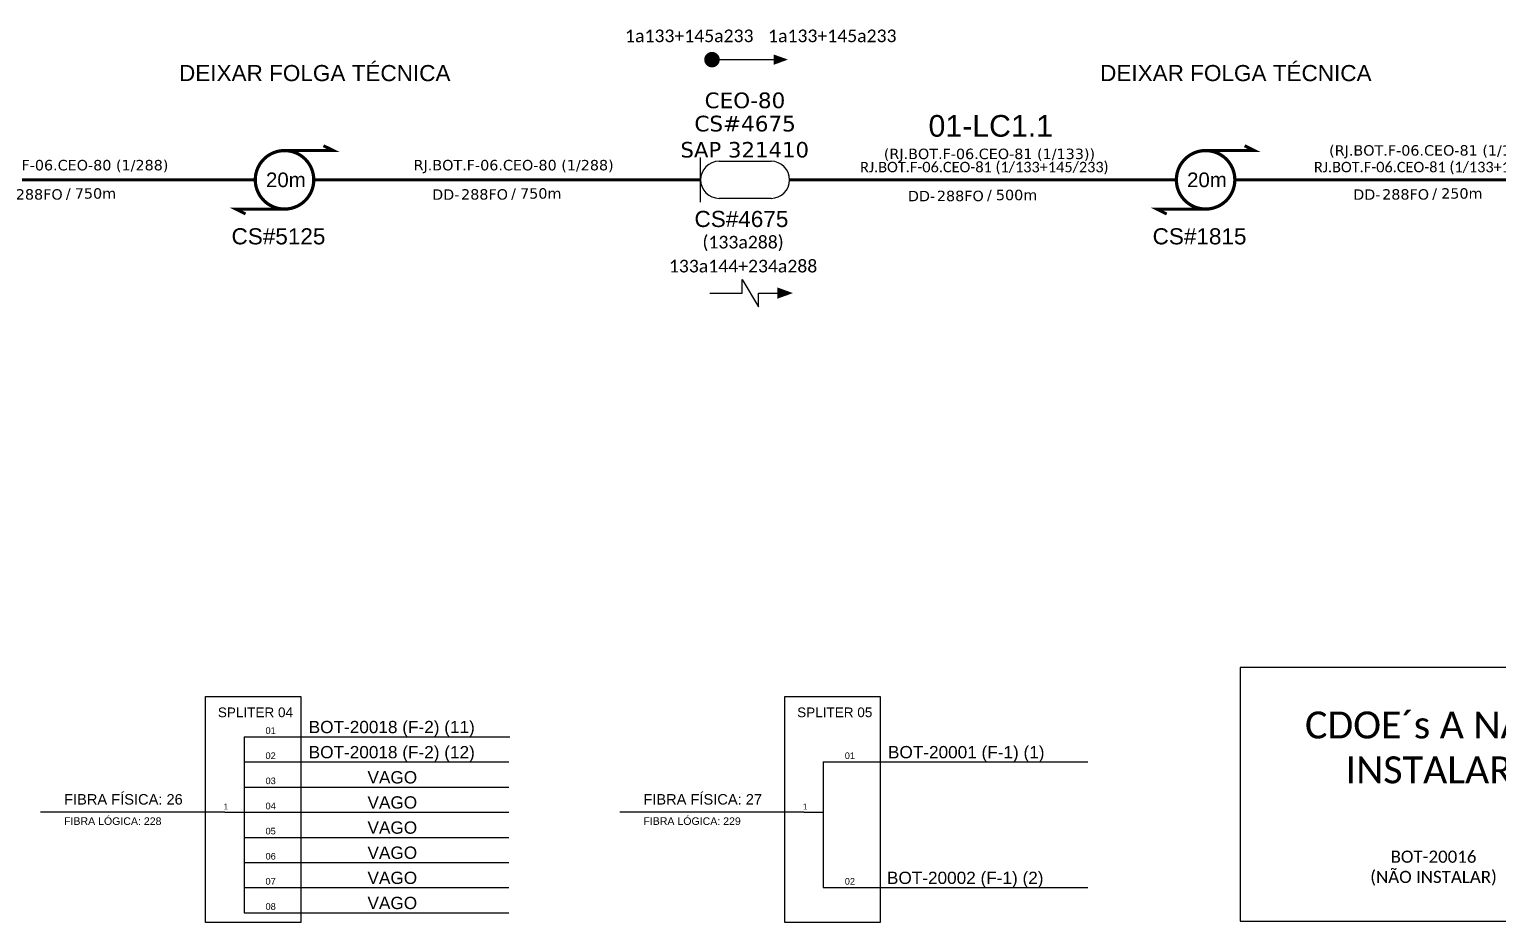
# Model space of a CAD drawing. Header units: millimetres. Extents: x 253 to 367, y 402 to 463.
# Drawn here: x 289.76 to 324.33, y 432.16 to 453.17 of the extents above; entities that cross this region are included whole.
import ezdxf
from ezdxf.enums import TextEntityAlignment as Align

# ---------------------------------------------------------------- set-up
doc = ezdxf.new("R2010")
doc.units = ezdxf.units.MM
doc.header["$LTSCALE"] = 0.03
doc.linetypes.add('ARILSUPP', pattern=[2.98, 1.42, -0.71, 0.14, -0.71])
for name, color, linetype in [('20.4-CEOS', 1, 'Continuous'), ('20.5-CABO AÉREO', 1, 'Continuous'), ('CEO', 1, 'Continuous'), ('LC1', 3, 'Continuous'), ('SETA', 7, 'Continuous'), ('texto', 255, 'Continuous'), ('UNIFILAR', 7, 'Continuous')]:
    doc.layers.add(name, color=color, linetype=linetype)
doc.layers.add('40.1-ETIQUETAS', color=1, linetype='Continuous', lineweight=20)
doc.styles.add('ARIAL', font='arial.ttf')
doc.styles.add('siredit', font='verdana.ttf')
doc.styles.get("Standard").update_dxf_attribs({"font": 'arial.ttf'})

# ---------------------------------------------------------------- blocks, each defined once
blk = doc.blocks.new('ETIQUETA_RS5F')
at = {"layer": '40.1-ETIQUETAS', "color": 0, "style": 'siredit'}
blk.add_text('/', height=1.5, dxfattribs=at).set_placement((1.55, -1.95), align=Align.MIDDLE_RIGHT)
for tag, p in [('ETIQUETA_R_PRIMARIA', (1.18, 4.1)), ('ETIQUETA_R_SECUNDARIA', (1.18, 2.1)), ('F_ATIVAS/F_MORTAS', (1.11, -4.24))]:
    blk.add_attdef(tag, text='', height=1.5, dxfattribs=at).set_placement(p, align=Align.MIDDLE_CENTER)
for tag, p in [('TIPO_CABO', (-6.62, -2.12)), ('CAP_CABO', (0.37, -2.09))]:
    blk.add_attdef(tag, text='', height=1.5, dxfattribs=at).set_placement(p, align=Align.MIDDLE_RIGHT)
blk.add_attdef('METROS', text='', height=1.5, dxfattribs=at).set_placement((2.11, -1.95), align=Align.MIDDLE_LEFT)
for tag, p in [('FUSÃO_1', (0.82, -8.39)), ('FUSÃO_2', (0.82, -10.6)), ('FUSÃO_3', (0.82, -12.93)), ('FUSÃO_4', (0.82, -15.14)), ('FUSÃO_5', (0.82, -17.16))]:
    blk.add_attdef(tag, text='', height=1.5, dxfattribs=at).set_placement(p, align=Align.CENTER)

msp = doc.modelspace()

# ---------------------------------------------------------------- linework, layer by layer
at = {"color": 7, "const_width": 0.182}
msp.add_lwpolyline([(305.731, 452.456, 1), (305.913, 452.457, 1)], format="xyb", close=True, dxfattribs=at)
at = {"color": 7}
for points in [[(305.822, 452.457), (307.275, 452.457)], [(306.53, 446.963), (306.53, 447.285), (306.915, 446.642), (306.915, 446.963)]]:
    msp.add_lwpolyline(points, dxfattribs=at)
at = {"color": 5, "const_width": 0.0764}
for points in [[(295.766, 450.318, 1.000012), (295.766, 448.942, 0.999978)], [(317.434, 450.318, 1.000012), (317.434, 448.942, 0.999978)]]:
    msp.add_lwpolyline(points, format="xyb", close=True, dxfattribs=at)
at = {"color": 5, "const_width": 0.0717}
for points in [[(295.766, 450.318), (296.913, 450.318), (296.683, 450.432)], [(317.434, 450.318), (318.581, 450.318), (318.351, 450.432)], [(295.766, 448.942), (294.62, 448.942), (294.849, 448.827)], [(317.434, 448.942), (316.287, 448.942), (316.517, 448.827)]]:
    msp.add_lwpolyline(points, dxfattribs=at)
at = {"color": 1}
msp.add_lwpolyline([(327.37, 438.158), (318.246, 438.158), (318.246, 432.197), (327.37, 432.197)], close=True, dxfattribs=at)
at = {"color": 7}
for points in [[(293.91, 437.482), (296.148, 437.482), (296.148, 432.161), (293.91, 432.161)], [(307.537, 437.482), (309.775, 437.482), (309.775, 432.161), (307.537, 432.161)]]:
    msp.add_lwpolyline(points, close=True, dxfattribs=at)
at = {"layer": '20.4-CEOS', "color": 5}
for p, q in [((305.989, 450.065), (307.211, 450.065)), ((307.211, 449.194), (305.989, 449.194))]:
    msp.add_line(p, q, dxfattribs=at)
msp.add_lwpolyline([(305.554, 449.105), (305.554, 450.155)], dxfattribs=at)
for centre, start, end in [((305.989, 449.63), 90, 270), ((307.211, 449.63), 270, 90)]:
    msp.add_arc(centre, 0.436, start, end, dxfattribs=at)
at = {"layer": '20.5-CABO AÉREO', "color": 5, "ltscale": 8, "const_width": 0.0728}
for points in [[(285.979, 449.63), (295.078, 449.63)], [(296.454, 449.63), (305.554, 449.63)], [(307.647, 449.63), (316.746, 449.63)], [(318.122, 449.63), (327.222, 449.63)]]:
    msp.add_lwpolyline(points, dxfattribs=at)
at = {"layer": 'SETA', "color": 7}
for points in [[(305.775, 446.963), (306.53, 446.963)], [(306.915, 446.963), (307.496, 446.963)]]:
    msp.add_lwpolyline(points, dxfattribs=at)
for points in [[(307.274, 452.578), (307.608, 452.458), (307.275, 452.335)], [(307.358, 447.1), (307.725, 446.966), (307.358, 446.833)]]:
    msp.add_solid(points, dxfattribs=at)
at = {"layer": 'UNIFILAR', "linetype": 'Continuous'}
for points in [[(294.813, 436.53), (294.813, 436.53), (294.813, 432.393)], [(308.44, 435.939), (308.44, 432.984)], [(294.361, 434.757), (294.813, 434.757)], [(307.989, 434.757), (308.44, 434.757)]]:
    msp.add_lwpolyline(points, dxfattribs=at)
at = {"layer": 'UNIFILAR', "color": 10, "linetype": 'Continuous'}
for points in [[(294.813, 436.53), (301.064, 436.53)], [(294.813, 435.939), (301.04, 435.939)], [(308.44, 435.939), (314.667, 435.939)], [(294.813, 435.348), (301.04, 435.348)], [(294.361, 434.757), (290.024, 434.757)], [(294.813, 434.757), (301.04, 434.757)], [(307.989, 434.757), (303.652, 434.757)], [(294.813, 434.166), (301.04, 434.166)], [(294.813, 433.575), (301.04, 433.575)], [(294.813, 432.984), (301.04, 432.984)], [(308.44, 432.984), (314.667, 432.984)], [(294.813, 432.393), (301.04, 432.393)]]:
    msp.add_lwpolyline(points, dxfattribs=at)

# ---------------------------------------------------------------- block references
at = {"layer": '40.1-ETIQUETAS', "color": 5}
ref = msp.add_blockref('ETIQUETA_RS5F', (312.15, 449.594), dxfattribs=dict(at, xscale=0.1637924335461435, yscale=0.1637924335461383, zscale=0.1637924335461425))
ref.add_attrib('ETIQUETA_R_SECUNDARIA', '(RJ.BOT.F-06.CEO-81 (1/133))', dxfattribs={"color": 0, "height": 0.24569, "style": 'siredit'}).set_placement((312.349, 450.24), align=Align.MIDDLE_CENTER)
ref.add_attrib('TIPO_CABO', 'DD-', dxfattribs={"color": 0, "height": 0.2457, "style": 'siredit'}).set_placement((311.071, 449.248), align=Align.MIDDLE_RIGHT)
ref.add_attrib('CAP_CABO', '288FO', dxfattribs={"color": 0, "height": 0.2457, "style": 'siredit'}).set_placement((312.215, 449.251), align=Align.MIDDLE_RIGHT)
ref.add_attrib('METROS', '500m', dxfattribs={"color": 0, "height": 0.2457, "style": 'siredit'}).set_placement((312.501, 449.274), align=Align.MIDDLE_LEFT)
ref = msp.add_blockref('ETIQUETA_RS5F', (322.625, 449.63), dxfattribs=dict(at, xscale=0.1637924335461435, yscale=0.1637924335461383, zscale=0.1637924335461425))
ref.add_attrib('ETIQUETA_R_SECUNDARIA', '(RJ.BOT.F-06.CEO-81 (1/133))', dxfattribs={"color": 0, "height": 0.24569, "style": 'siredit'}).set_placement((322.824, 450.322), align=Align.MIDDLE_CENTER)
ref.add_attrib('TIPO_CABO', 'DD-', dxfattribs={"color": 0, "height": 0.2457, "style": 'siredit'}).set_placement((321.547, 449.283), align=Align.MIDDLE_RIGHT)
ref.add_attrib('CAP_CABO', '288FO', dxfattribs={"color": 0, "height": 0.2457, "style": 'siredit'}).set_placement((322.69, 449.287), align=Align.MIDDLE_RIGHT)
ref.add_attrib('METROS', '250m', dxfattribs={"color": 0, "height": 0.2457, "style": 'siredit'}).set_placement((322.976, 449.31), align=Align.MIDDLE_LEFT)
at = {"layer": '40.1-ETIQUETAS', "color": 7}
ref = msp.add_blockref('ETIQUETA_RS5F', (290.482, 449.63), dxfattribs=dict(at, xscale=0.1637924335461435, yscale=0.1637924335461383, zscale=0.1637924335461425))
ref.add_attrib('ETIQUETA_R_SECUNDARIA', 'RJ.BOT.F-06.CEO-80 (1/288)', dxfattribs={"color": 0, "height": 0.24569, "style": 'siredit'}).set_placement((290.681, 449.975), align=Align.MIDDLE_CENTER)
ref.add_attrib('TIPO_CABO', 'DD-', dxfattribs={"color": 0, "height": 0.2457, "style": 'siredit'}).set_placement((289.403, 449.283), align=Align.MIDDLE_RIGHT)
ref.add_attrib('CAP_CABO', '288FO', dxfattribs={"color": 0, "height": 0.2457, "style": 'siredit'}).set_placement((290.547, 449.287), align=Align.MIDDLE_RIGHT)
ref.add_attrib('METROS', '750m', dxfattribs={"color": 0, "height": 0.2457, "style": 'siredit'}).set_placement((290.833, 449.31), align=Align.MIDDLE_LEFT)
ref = msp.add_blockref('ETIQUETA_RS5F', (300.957, 449.63), dxfattribs=dict(at, xscale=0.1637924335461435, yscale=0.1637924335461383, zscale=0.1637924335461425))
ref.add_attrib('ETIQUETA_R_SECUNDARIA', 'RJ.BOT.F-06.CEO-80 (1/288)', dxfattribs={"color": 0, "height": 0.24569, "style": 'siredit'}).set_placement((301.156, 449.975), align=Align.MIDDLE_CENTER)
ref.add_attrib('TIPO_CABO', 'DD-', dxfattribs={"color": 0, "height": 0.2457, "style": 'siredit'}).set_placement((299.879, 449.283), align=Align.MIDDLE_RIGHT)
ref.add_attrib('CAP_CABO', '288FO', dxfattribs={"color": 0, "height": 0.2457, "style": 'siredit'}).set_placement((301.022, 449.287), align=Align.MIDDLE_RIGHT)
ref.add_attrib('METROS', '750m', dxfattribs={"color": 0, "height": 0.2457, "style": 'siredit'}).set_placement((301.308, 449.31), align=Align.MIDDLE_LEFT)

# ---------------------------------------------------------------- texts
at = {"color": 7, "style": 'ARIAL'}
for s, height, p in [('DEIXAR FOLGA TÉCNICA', 0.37917, (293.284, 451.952)), ('DEIXAR FOLGA TÉCNICA', 0.37917, (314.952, 451.952)), ('CS#4675', 0.3792, (305.41, 448.52)), ('CS#5125', 0.3792, (294.519, 448.112)), ('CS#1815', 0.3792, (316.187, 448.112))]:
    msp.add_text(s, height=height, rotation=359.9867, dxfattribs=at).set_placement(p)
at = {"color": 7}
for p in [(295.33, 449.458), (316.998, 449.458)]:
    msp.add_text('20m', height=0.344, dxfattribs=at).set_placement(p)
for s, height, p in [('BOT-20018 (F-2) (11)', 0.28926, (296.335, 436.616)), ('BOT-20018 (F-2) (12)', 0.28926, (296.335, 436.025)), ('BOT-20001 (F-1) (1)', 0.28926, (309.962, 436.025)), ('VAGO', 0.2893, (297.718, 435.433)), ('VAGO', 0.2893, (297.718, 434.842)), ('VAGO', 0.2893, (297.718, 434.251)), ('VAGO', 0.2893, (297.718, 433.66)), ('VAGO', 0.2893, (297.718, 433.069)), ('BOT-20002 (F-1) (2)', 0.28926, (309.938, 433.069)), ('VAGO', 0.2893, (297.718, 432.478))]:
    msp.add_text(s, height=height).set_placement(p)
at = {"color": 1, "lineweight": 0, "char_height": 0.2279, "width": 3.45512, "attachment_point": 1}
for s, insert in [('SPLITER 04', (294.197, 437.22)), ('SPLITER 05', (307.825, 437.22))]:
    msp.add_mtext(s, dxfattribs=dict(at, insert=insert))
at = {"lineweight": 0, "attachment_point": 1}
for s, insert, char_height, width in [('01', (295.319, 436.754), 0.1552, 0.2312), ('02', (295.319, 436.163), 0.1552, 0.2312), ('01', (308.946, 436.163), 0.1552, 0.2312), ('03', (295.319, 435.572), 0.1552, 0.2312), ('FIBRA FÍSICA: 26', (290.58, 435.183), 0.24637, 3.73507), ('FIBRA FÍSICA: 27', (304.207, 435.183), 0.24637, 3.73507), ('1', (294.333, 434.958), 0.137, 0.20404), ('04', (295.319, 434.981), 0.1552, 0.2312), ('1', (307.96, 434.958), 0.137, 0.20404), ('05', (295.319, 434.39), 0.1552, 0.2312), ('06', (295.319, 433.799), 0.1552, 0.2312), ('07', (295.319, 433.208), 0.1552, 0.2312), ('02', (308.946, 433.208), 0.1552, 0.2312), ('08', (295.319, 432.617), 0.1552, 0.2312)]:
    msp.add_mtext(s, dxfattribs=dict(at, insert=insert, char_height=char_height, width=width))
at = {"lineweight": 0, "char_height": 0.1779, "width": 2.69706, "attachment_point": 7, "rotation": 359.9266}
for s, insert in [('FIBRA LÓGICA: 228', (290.579, 434.457)), ('FIBRA LÓGICA: 229', (304.207, 434.457))]:
    msp.add_mtext(s, dxfattribs=dict(at, insert=insert))
at = {"layer": '20.4-CEOS', "color": 7, "style": 'siredit'}
for s, height, p in [('CS#4675', 0.369, (306.601, 450.953)), ('SAP 321410', 0.364, (306.592, 450.338))]:
    msp.add_text(s, height=height, dxfattribs=at).set_placement(p, align=Align.MIDDLE_CENTER)
at = {"layer": '40.1-ETIQUETAS', "color": 7, "char_height": 0.29719, "width": 5.0766, "attachment_point": 5, "style": 'ARIAL'}
for s, insert in [('{\\fCalibri|b0|i0|c0|p34;1a133\\C1;+145a233}', (305.288, 453.014)), ('{\\fCalibri|b0|i0|c0|p34;1a133\\C1;+145a233}', (308.652, 453.014)), ('{\\fCalibri|b0|i0|c0|p34;133a144+234a288}', (306.553, 447.599))]:
    msp.add_mtext(s, dxfattribs=dict(at, insert=insert))
at = {"layer": '40.1-ETIQUETAS', "color": 0, "char_height": 0.24569, "width": 6.14547, "attachment_point": 1, "style": 'siredit'}
for insert in [(309.305, 450.053), (319.983, 450.053)]:
    msp.add_mtext('{\\fCalibri|b0|i0|c0|p34;\\C1;RJ.BOT.F-06.CEO-81 (1/133+145/233)}', dxfattribs=dict(at, insert=insert))
at = {"layer": '40.1-ETIQUETAS', "color": 5, "insert": (306.553, 448.132), "char_height": 0.29719, "width": 5.0766, "attachment_point": 5, "style": 'ARIAL'}
msp.add_mtext('{\\fCalibri|b0|i0|c0|p34;(133a288)}', dxfattribs=at)
at = {"layer": 'CEO', "color": 7, "style": 'siredit'}
msp.add_text('CEO-80', height=0.369, dxfattribs=at).set_placement((306.597, 451.499), align=Align.MIDDLE_CENTER)
at = {"layer": 'LC1', "color": 7, "linetype": 'ARILSUPP', "style": 'ARIAL'}
msp.add_text('01-LC1.1', height=0.5096, dxfattribs=at).set_placement((312.38, 450.899), align=Align.MIDDLE_CENTER)
at = {"layer": 'texto', "attachment_point": 5}
for s, insert, char_height, width in [('\\C2;\\fCalibri|b0|i0|c0|p34;CDOE´s A NÃO INSTALAR', (322.685, 436.277, -0.127), 0.6336, 6.27649), ('\\pt6109.51;\\C7;\\fCalibri|b0|i0|c0|p34;BOT-20016\\P\\ptz;(NÃO INSTALAR)', (322.796, 433.442), 0.28582, 1803.72365)]:
    msp.add_mtext(s, dxfattribs=dict(at, insert=insert, char_height=char_height, width=width))

doc.saveas('drawing.dxf')
